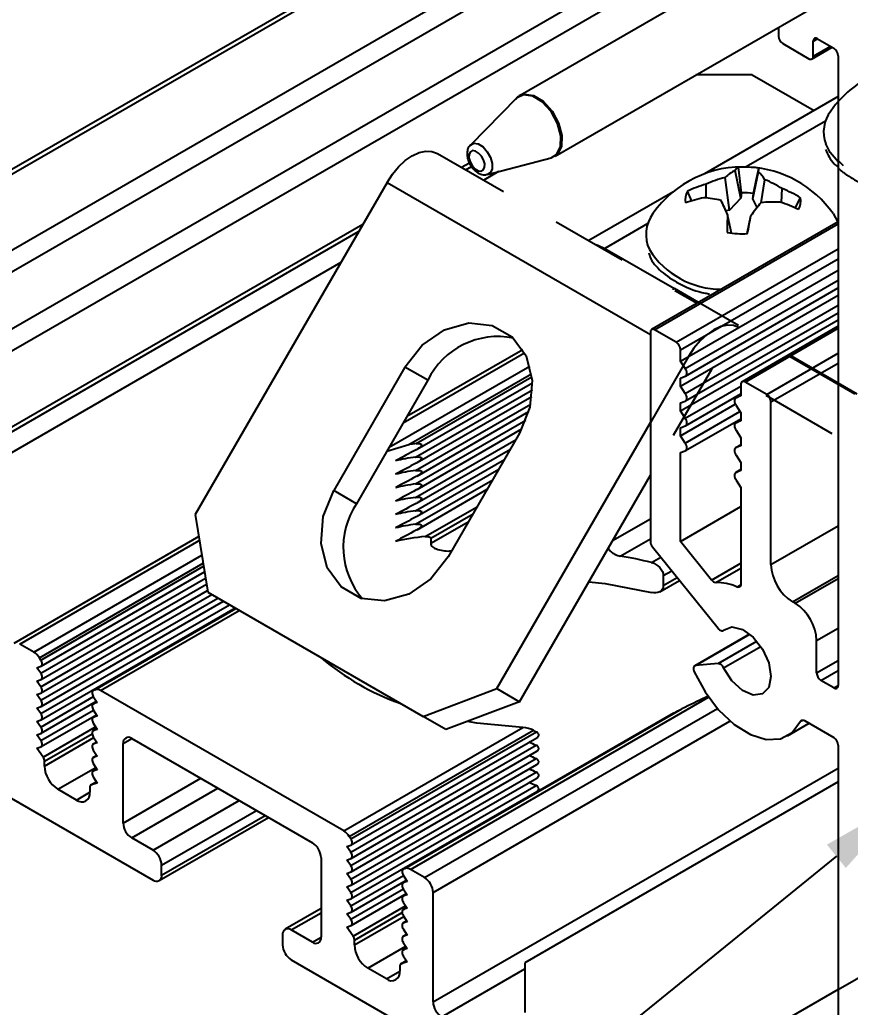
# Model space of a CAD drawing. Extents: x 0 to 10.6, y -9.5 to 0.1.
# Drawn here: x 6.888 to 8.251, y -8.485 to -6.864 of the extents above; entities that cross this region are included whole.
import ezdxf
from ezdxf import colors
from ezdxf.entities.mleader import LeaderData, LeaderLine
from ezdxf.math import Vec2, Vec3

# ---------------------------------------------------------------- set-up
doc = ezdxf.new("R2010")
doc.units = 0
doc.header["$LTSCALE"] = 0.5
doc.header["$MEASUREMENT"] = 0
doc.linetypes.add('HIDDEN', pattern=[0.375, 0.25, -0.125])
for name, color, linetype in [('Brackets', 181, 'CONTINUOUS'), ('Dimension', 10, 'CONTINUOUS'), ('FAB DWG', 221, 'CONTINUOUS'), ('Hardware', 242, 'CONTINUOUS'), ('Housing', 150, 'CONTINUOUS')]:
    doc.layers.add(name, color=color, linetype=linetype)
doc.styles.get("Standard").update_dxf_attribs({"font": 'arial.ttf'})

msp = doc.modelspace()

# ---------------------------------------------------------------- linework, layer by layer
at = {"layer": 'Brackets', "linetype": 'Continuous', "lineweight": 25, "transparency": 16777216}
for p, q in [((8.08986, -6.95434), (7.99763, -6.95434)), ((8.08986, -6.95434), (8.19148, -7.01301)), ((8.23113, -6.99012), (8.01185, -7.1167)), ((8.21019, -7.03017), (8.07981, -7.10543)), ((7.67353, -7.11305), (7.6492, -7.12709)), ((7.49054, -7.13098), (7.17564, -7.6764)), ((7.49054, -7.13098), (7.92276, -7.3805)), ((7.95975, -7.14678), (7.82153, -7.22657)), ((7.9185, -7.19855), (7.84803, -7.23924)), ((7.84803, -7.23924), (7.96236, -7.30524)), ((7.84803, -7.23924), (7.84803, -7.24187)), ((7.41459, -7.26253), (6.56958, -7.75034)), ((8.00184, -7.32804), (7.96236, -7.30524)), ((7.52003, -7.43425), (7.40303, -7.6369)), ((7.55738, -7.45582), (7.52003, -7.43425)), ((7.55738, -7.45582), (7.44038, -7.65847)), ((7.67061, -7.96215), (7.92276, -7.52541)), ((7.70812, -7.54283), (7.59112, -7.74548)), ((7.70796, -7.98371), (7.92276, -7.61167)), ((7.44038, -7.65847), (7.40303, -7.6369)), ((7.17564, -7.6764), (7.19635, -7.80383)), ((7.19635, -7.80383), (7.5499, -8.00793)), ((7.5499, -8.00793), (7.67061, -7.96215)), ((7.67061, -7.96215), (7.70796, -7.98371)), ((7.70796, -7.98371), (7.58725, -8.0295)), ((7.58725, -8.0295), (7.5499, -8.00793)), ((8.23112, -8.11543), (7.71656, -8.41248)), ((7.71656, -8.41248), (7.71656, -8.49412)), ((8.23112, -8.45611), (8.01163, -8.58282))]:
    msp.add_line(p, q, dxfattribs=at)
at = {"layer": 'Brackets', "linetype": 'HIDDEN', "lineweight": 25, "transparency": 16777216}
for p, q in [((7.57324, -7.08324), (7.99956, -7.32935)), ((8.45733, -7.59098), (8.00184, -7.32804)), ((8.45333, -7.59138), (8.06821, -7.36898)), ((8.41598, -7.65607), (8.03033, -7.43344)), ((8.41598, -7.65607), (8.03086, -7.43367)), ((9.16613, -7.57566), (8.23112, -8.11543))]:
    msp.add_line(p, q, dxfattribs=at)
at = {"layer": 'Brackets', "linetype": 'HIDDEN', "transparency": 16777216}
for p, q in [((7.98551, -7.41672), (7.92276, -7.52541)), ((8.02286, -7.43829), (7.92276, -7.61167)), ((8.23112, -8.45611), (9.39049, -7.78682))]:
    msp.add_line(p, q, dxfattribs=at)
at = {"layer": 'Brackets', "linetype": 'Continuous', "lineweight": 25, "transparency": 16777216, "flags": 128}
for points in [[(7.49054, -7.13098), (7.4994, -7.11747), (7.50951, -7.10539), (7.52048, -7.09521), (7.53189, -7.08733), (7.54329, -7.08204), (7.55426, -7.07955), (7.56437, -7.07996), (7.57324, -7.08324)], [(7.83186, -7.23254), (7.83662, -7.23395), (7.84803, -7.23924)], [(7.52003, -7.43425), (7.54844, -7.39813), (7.58478, -7.37291), (7.62464, -7.36164), (7.66323, -7.36568), (7.69589, -7.38454), (7.71869, -7.41593), (7.72886, -7.45609), (7.72519, -7.50016), (7.70812, -7.54283)], [(7.59112, -7.74548), (7.5627, -7.7816), (7.52637, -7.80682), (7.48651, -7.81808), (7.44791, -7.81405), (7.41525, -7.79519), (7.39246, -7.76379), (7.38229, -7.72364), (7.38596, -7.67957), (7.40303, -7.6369)]]:
    msp.add_lwpolyline(points, dxfattribs=at)
at = {"layer": 'Brackets', "linetype": 'HIDDEN', "lineweight": 25, "transparency": 16777216, "flags": 128}
for points in [[(8.06821, -7.36898), (8.05935, -7.3657), (8.04924, -7.36529), (8.03827, -7.36779), (8.02686, -7.37307), (8.01545, -7.38096), (8.00448, -7.39113), (7.99437, -7.40321), (7.98551, -7.41672)], [(8.03086, -7.43367), (8.03, -7.43336), (8.02903, -7.43332), (8.02796, -7.43356), (8.02686, -7.43407), (8.02576, -7.43483), (8.0247, -7.43582), (8.02372, -7.43698), (8.02286, -7.43829)]]:
    msp.add_lwpolyline(points, dxfattribs=at)
at = {"layer": 'Brackets', "linetype": 'Continuous', "lineweight": 25, "transparency": 16777216}
for centre, radius, start, end in [((7.95993, -7.30173), 0.00427, 255.92052, 304.67174), ((7.67295, -7.51289), 0.12889, 78.82188, 153.71724), ((7.54758, -7.73001), 0.12889, 146.28236, 221.16942)]:
    msp.add_arc(centre, radius, start, end, dxfattribs=at)
at = {"layer": 'Dimension', "transparency": 16777216}
msp.add_open_spline([(9.97055, -8.19457), (9.98131, -8.11391), (9.98985, -8.03538), (9.99614, -7.95903), (9.99624, -7.95784), (9.99633, -7.95666), (9.99643, -7.95547), (10.00294, -7.87564), (10.00698, -7.79818), (10.00852, -7.72313), (10.00863, -7.71762), (10.00873, -7.71212), (10.00882, -7.70663), (10.00884, -7.70525), (10.00886, -7.70388), (10.00888, -7.70251), (10.00997, -7.62717), (10.00849, -7.55429), (10.00442, -7.48392), (10.00435, -7.48283), (10.00429, -7.48174), (10.00422, -7.48065), (9.98702, -7.18985), (9.92527, -6.94196), (9.81603, -6.73982), (9.60548, -6.35021), (8.52724, -5.73811), (7.44899, -5.12602), (7.64172, -3.54795)], degree=3, knots=[-0.0648751, -0.0648751, -0.0648751, -0.0648751, 0.0015516, 0.0015516, 0.0015516, 0.0025817, 0.0025817, 0.0025817, 0.0720963, 0.0720963, 0.0720963, 0.0772034, 0.0772034, 0.0772034, 0.0784816, 0.0784816, 0.0784816, 0.1486867, 0.1486867, 0.1486867, 0.1497755, 0.1497755, 0.1497755, 0.4402149, 0.4402149, 0.4402149, 1, 2, 2, 2, 2], dxfattribs=at)
at = {"layer": 'Hardware', "linetype": 'Continuous', "lineweight": 25, "transparency": 16777216}
for p, q in [((8.1594, -6.72817), (7.70884, -6.98827)), ((7.76633, -7.08787), (8.21861, -6.82677)), ((7.70329, -6.99256), (7.62732, -7.06952)), ((7.65521, -7.11783), (7.75984, -7.09052)), ((8.07105, -7.15655), (8.06188, -7.1114)), ((8.07254, -7.14791), (8.06743, -7.10589)), ((8.09071, -7.15768), (8.10025, -7.11361)), ((8.0146, -7.15647), (8.01417, -7.13395)), ((8.05256, -7.17646), (8.04535, -7.1227)), ((8.10454, -7.16424), (8.11083, -7.12646)), ((7.9909, -7.16169), (7.98364, -7.1455)), ((8.07254, -7.14791), (8.07105, -7.15655)), ((8.09071, -7.15768), (8.0922, -7.14904)), ((8.138, -7.16411), (8.13931, -7.14115)), ((8.07105, -7.15655), (8.05256, -7.17646)), ((8.09815, -7.17189), (8.09071, -7.15768)), ((8.16056, -7.17323), (8.16934, -7.15618)), ((8.05256, -7.17646), (8.04671, -7.17748)), ((8.22262, -7.18215), (8.23027, -7.19617)), ((8.05618, -7.2141), (8.04942, -7.18365)), ((8.0814, -7.21504), (8.08779, -7.18585))]:
    msp.add_line(p, q, dxfattribs=at)
at = {"layer": 'Hardware', "linetype": 'Continuous', "lineweight": 25, "transparency": 16777216, "flags": 128}
for points in [[(7.77053, -7.03432), (7.75977, -7.01475), (7.74541, -6.99886), (7.72962, -6.98907), (7.71481, -6.98688), (7.70329, -6.99256)], [(7.70884, -6.98827), (7.71625, -6.98578), (7.73112, -6.98798), (7.74698, -6.99781), (7.7614, -7.01376), (7.7722, -7.03342), (7.77773, -7.05378), (7.77715, -7.07175), (7.77054, -7.08459), (7.76633, -7.08787)], [(8.23113, -6.99805), (8.22671, -7.00324), (8.21873, -7.01377)], [(7.75984, -7.09052), (7.76887, -7.08528), (7.77545, -7.07249), (7.77603, -7.0546), (7.77053, -7.03432)], [(7.62732, -7.06952), (7.633, -7.06672), (7.6403, -7.0678), (7.64809, -7.07263), (7.65517, -7.08046), (7.66047, -7.09011)], [(8.23113, -7.09702), (8.21791, -7.08178), (8.21059, -7.06767)], [(7.64906, -7.0941), (7.64559, -7.08779), (7.64095, -7.08266), (7.63586, -7.0795), (7.63108, -7.0788), (7.62735, -7.08065), (7.62523, -7.08477), (7.62504, -7.09055), (7.62682, -7.09709), (7.63028, -7.1034), (7.63492, -7.10853), (7.64001, -7.11169), (7.64479, -7.11239), (7.64852, -7.11054), (7.65065, -7.10642), (7.65083, -7.10064), (7.64906, -7.0941)], [(7.66047, -7.09011), (7.66319, -7.10011), (7.6629, -7.10894), (7.65966, -7.11524), (7.65521, -7.11783)]]:
    msp.add_lwpolyline(points, dxfattribs=at)
at = {"layer": 'Hardware', "linetype": 'HIDDEN', "lineweight": 25, "transparency": 16777216, "flags": 128}
msp.add_lwpolyline([(8.45601, -7.12457), (8.41312, -7.13641), (8.3661, -7.14043), (8.31911, -7.13627), (8.27634, -7.1243), (8.24158, -7.10558), (8.23113, -7.09507)], dxfattribs=at)
at = {"layer": 'Hardware', "linetype": 'HIDDEN', "lineweight": 25, "transparency": 16777216}
msp.add_arc((8.36651, -7.11759), 0.1806, 111.3755, 138.55772, dxfattribs=at)
at = {"layer": 'Hardware', "linetype": 'Continuous', "lineweight": 25, "transparency": 16777216}
for centre, radius, start, end in [((8.26422, -7.04821), 0.05706, 142.87277, 199.94344), ((8.07483, -7.28597), 0.1806, 86.71076, 144.91198), ((8.09837, -7.18253), 0.07994, 117.16183, 131.54502), ((8.0731, -7.11716), 0.01262, 116.71391, 152.84441), ((8.07485, -7.26733), 0.16162, 80.78962, 92.63189), ((8.07483, -7.28597), 0.1806, 35.08802, 86.71076), ((8.0586, -7.10728), 0.04212, 351.36593, 359.29385), ((8.05481, -7.16181), 0.06624, 32.25244, 46.69186), ((8.06248, -7.30781), 0.18045, 105.52812, 115.90784), ((8.0975, -7.31593), 0.20014, 105.1019, 114.6032), ((8.03628, -7.306), 0.1944, 57.9939, 67.44968), ((8.01313, -7.16048), 0.03308, 153.07155, 187.35948), ((8.07486, -7.279), 0.13112, 82.40376, 91.01776), ((8.06677, -7.32359), 0.19634, 58.50608, 68.31717), ((8.05123, -7.35522), 0.20327, 101.60202, 110.41637), ((7.99605, -7.34342), 0.18786, 76.83691, 85.635), ((7.50448, -7.41881), 0.59351, 23.34262, 25.80003), ((8.36802, -7.3832), 0.34275, 140.29901, 144.8451), ((8.12657, -7.3797), 0.21659, 87.63734, 95.89718), ((8.064, -7.38835), 0.23614, 64.40101, 72.37636), ((8.13654, -7.16041), 0.03308, 333.07155, 7.35948), ((7.9735, -7.21667), 0.05787, 143.38541, 205.15525), ((8.71036, -7.20902), 0.66143, 177.80179, 180.35335), ((2.27364, -6.09325), 5.91591, 349.069599, 349.357069), ((8.07481, -7.05356), 0.16162, 260.78962, 272.63189), ((8.04008, -7.16537), 0.14111, 212.53607, 269.63234)]:
    msp.add_arc(centre, radius, start, end, dxfattribs=at)
for points, knots in [([(7.71078, -6.98749), (7.71047, -6.98756), (7.70669, -6.98839), (7.70426, -6.99175), (7.70204, -6.99482)], [0, 0, 0, 0, 0.0839914, 1, 1, 1, 1]), ([(7.62747, -7.06984), (7.6269, -7.07029), (7.62459, -7.0721), (7.62255, -7.07736), (7.62151, -7.08497), (7.62322, -7.09426), (7.62787, -7.10401), (7.63517, -7.11256), (7.64341, -7.11742), (7.65053, -7.11897), (7.65393, -7.11786), (7.65491, -7.11755)], [0, 0, 0, 0, 0.0330949, 0.134925, 0.2478782, 0.3836314, 0.5306332, 0.6784842, 0.8359746, 0.9529882, 1, 1, 1, 1]), ([(8.21036, -7.07685), (8.21392, -7.08517), (8.21858, -7.09605), (8.22914, -7.10437), (8.23162, -7.10632)], [0, 0, 0, 0, 0.7650977, 1, 1, 1, 1]), ([(8.0922, -7.14904), (8.09366, -7.14196), (8.0965, -7.12822), (8.09934, -7.11448), (8.10072, -7.1078)], [0, 0, 0, 0, 0.5143015, 1, 1, 1, 1]), ([(7.9203, -7.24649), (7.92129, -7.24979), (7.92501, -7.26216), (7.94317, -7.28068), (7.97322, -7.29977), (8.00059, -7.31099), (8.01751, -7.31354), (8.01994, -7.31391)], [0, 0, 0, 0, 0.0997032, 0.3732413, 0.658644, 0.9508146, 1, 1, 1, 1])]:
    msp.add_open_spline(points, degree=3, knots=knots, dxfattribs=at)
at = {"layer": 'Hardware', "linetype": 'HIDDEN', "lineweight": 25, "transparency": 16777216}
msp.add_open_spline([(8.23113, -7.10743), (8.23658, -7.11263), (8.25254, -7.12454), (8.28386, -7.13963), (8.32572, -7.14999), (8.37064, -7.15297), (8.41536, -7.14891), (8.44142, -7.14041), (8.4543, -7.13621)], degree=3, knots=[0.17116746, 0.17116746, 0.17116746, 0.17116746, 0.26890817, 0.41496331, 0.5622711, 0.70929758, 0.85634211, 1, 1, 1, 1], dxfattribs=at)
at = {"layer": 'Housing', "linetype": 'Continuous', "lineweight": 25, "transparency": 16777216}
for p, q in [((6.20872, -7.49354), (8.23113, -6.32603)), ((6.21079, -7.50051), (8.23113, -6.3342)), ((6.26475, -7.59396), (8.23113, -6.45879)), ((6.26474, -7.62976), (8.23113, -6.49459)), ((8.13314, -6.64526), (6.30549, -7.70034)), ((6.33649, -7.71823), (8.13314, -6.68105)), ((8.13314, -6.87611), (8.13314, -6.89076)), ((8.14021, -6.90301), (8.18309, -6.92776)), ((8.19016, -6.89925), (8.19724, -6.89517)), ((8.19016, -6.92368), (8.19016, -6.89925)), ((8.19723, -6.89517), (8.22406, -6.91066)), ((8.18809, -6.92826), (8.22132, -6.90907)), ((8.19016, -6.92368), (8.21839, -6.90738)), ((8.23113, -6.9229), (8.23113, -7.95683)), ((7.61274, -7.10604), (7.62578, -7.09852)), ((7.61981, -7.11013), (7.62914, -7.10474)), ((8.23113, -7.19567), (7.92483, -7.37249)), ((7.92983, -7.37299), (8.23113, -7.19905)), ((6.39044, -7.81167), (7.45104, -7.19939)), ((6.39544, -7.81694), (7.44397, -7.21164)), ((7.96519, -7.3934), (8.23113, -7.23987)), ((7.97226, -7.40565), (8.23113, -7.2562)), ((7.97226, -7.42443), (8.23113, -7.27498)), ((7.98013, -7.4366), (8.23113, -7.2917)), ((7.98058, -7.44889), (8.23113, -7.30425)), ((7.97226, -7.46525), (8.23113, -7.31581)), ((7.98013, -7.47742), (8.23113, -7.33252)), ((7.98058, -7.48971), (8.23113, -7.34508)), ((7.97226, -7.50608), (8.23113, -7.35664)), ((7.92276, -7.37707), (7.92276, -7.72008)), ((7.96519, -7.3934), (7.92983, -7.37299)), ((8.23113, -7.36712), (8.07332, -7.45822)), ((8.07832, -7.45871), (8.23113, -7.3705)), ((7.7132, -7.4056), (7.52297, -7.51541)), ((7.97226, -7.42443), (7.97226, -7.40565)), ((7.51711, -7.52556), (7.71609, -7.41069)), ((7.98013, -7.4366), (7.97226, -7.42443)), ((8.11368, -7.47912), (8.23113, -7.41132)), ((7.49398, -7.56562), (7.72472, -7.43242)), ((8.12075, -7.49137), (8.23113, -7.42765)), ((7.52628, -7.56129), (7.72754, -7.44511)), ((7.53848, -7.55977), (7.72827, -7.4502)), ((7.97226, -7.45219), (7.98013, -7.44911)), ((7.97226, -7.46525), (7.97226, -7.45219)), ((7.53744, -7.58193), (7.72917, -7.47125)), ((7.53989, -7.569), (7.72909, -7.45977)), ((7.98013, -7.47742), (7.97226, -7.46525)), ((7.98013, -7.51825), (8.07125, -7.46565)), ((8.07125, -7.46279), (8.07125, -7.48157)), ((8.11368, -7.47912), (8.07832, -7.45871)), ((7.54003, -7.59096), (7.72835, -7.48225)), ((7.97226, -7.49302), (7.98013, -7.48993)), ((7.98058, -7.53054), (8.07125, -7.4782)), ((8.07125, -7.48007), (8.06293, -7.48488)), ((8.06338, -7.48466), (8.07125, -7.48011)), ((8.07125, -7.48157), (8.06338, -7.48466)), ((7.53744, -7.60398), (7.72635, -7.49493)), ((7.54003, -7.61301), (7.72334, -7.50719)), ((7.97226, -7.50608), (7.97226, -7.49302)), ((7.97226, -7.54691), (8.06219, -7.49499)), ((7.98013, -7.51825), (7.97226, -7.50608)), ((8.06338, -7.49717), (8.07125, -7.50934)), ((8.12075, -7.75838), (8.12075, -7.49137)), ((7.53744, -7.62603), (7.71842, -7.52155)), ((7.98013, -7.55908), (8.0699, -7.50725)), ((7.98058, -7.57137), (8.07125, -7.51903)), ((8.07125, -7.5209), (8.06293, -7.5257)), ((8.06338, -7.52548), (8.07125, -7.52094)), ((8.07125, -7.5224), (8.06338, -7.52548)), ((8.07125, -7.50934), (8.07125, -7.5224)), ((7.54003, -7.63505), (7.71195, -7.53581)), ((7.97226, -7.53384), (7.98013, -7.53076)), ((7.97226, -7.54691), (7.97226, -7.53384)), ((8.06338, -7.53799), (8.07125, -7.55016)), ((7.53744, -7.64807), (7.70231, -7.5529)), ((7.98013, -7.55908), (7.97226, -7.54691)), ((8.07125, -7.55016), (8.07125, -7.56323)), ((7.49032, -7.57197), (7.52628, -7.56129)), ((7.54003, -7.6571), (7.69319, -7.56868)), ((7.97226, -7.57467), (7.98013, -7.57159)), ((8.07125, -7.56172), (8.06293, -7.56653)), ((8.06338, -7.56631), (8.07125, -7.56177)), ((8.07125, -7.56323), (8.06338, -7.56631)), ((7.53744, -7.67012), (7.68322, -7.58596)), ((7.97226, -7.72037), (7.97226, -7.57467)), ((8.06338, -7.57882), (8.07125, -7.59099)), ((7.54003, -7.67915), (7.6741, -7.60175)), ((8.07125, -7.60255), (8.06293, -7.60736)), ((8.06338, -7.60714), (8.07125, -7.6026)), ((8.07125, -7.60406), (8.06338, -7.60714)), ((8.07125, -7.59099), (8.07125, -7.60406)), ((7.53744, -7.69217), (7.66412, -7.61903)), ((8.06338, -7.61965), (8.07125, -7.63182)), ((7.54003, -7.70119), (7.65501, -7.63482)), ((8.07125, -7.63182), (8.07125, -7.79074)), ((7.55342, -7.71259), (7.63845, -7.66351)), ((7.97226, -7.72037), (8.07125, -7.66322)), ((7.56224, -7.71532), (7.63168, -7.67523)), ((7.86074, -7.71909), (7.92276, -7.68329)), ((7.56224, -7.72349), (7.6246, -7.68749)), ((8.12075, -7.75838), (8.23113, -7.69466)), ((7.18151, -7.71253), (6.87778, -7.88787)), ((7.56224, -7.71532), (7.56224, -7.72349)), ((7.87347, -7.74441), (7.92276, -7.71595)), ((6.88778, -7.88887), (7.18251, -7.71872)), ((7.9263, -7.72919), (8.03391, -7.86306)), ((8.02323, -7.78377), (7.97226, -7.72037)), ((6.91091, -7.90222), (7.18648, -7.74314)), ((7.92471, -7.75513), (7.94004, -7.74629)), ((6.92, -7.91129), (7.18861, -7.75623)), ((6.9226, -7.91531), (7.18943, -7.76127)), ((8.02323, -7.78377), (8.07125, -7.75605)), ((8.0301, -7.78787), (8.07125, -7.76411)), ((6.22379, -7.76685), (7.10654, -8.27645)), ((6.92237, -7.93701), (7.19263, -7.78098)), ((6.92296, -7.92514), (7.19092, -7.77045)), ((7.94403, -7.77664), (7.95797, -7.76859)), ((7.94403, -7.77664), (7.94403, -7.79297)), ((7.94403, -7.79297), (7.96693, -7.77975)), ((8.15611, -7.81961), (8.23113, -7.77631)), ((8.16035, -7.82206), (8.23113, -7.7812)), ((6.92296, -7.94719), (7.1942, -7.79061)), ((7.9384, -7.80299), (7.97065, -7.78437)), ((8.06505, -7.79527), (8.0712, -7.79171)), ((6.92237, -7.95905), (7.19591, -7.80114)), ((6.92237, -7.9811), (7.21289, -7.81338)), ((6.92296, -7.96923), (7.20292, -7.80762)), ((6.92237, -8.00314), (7.23199, -7.82441)), ((6.92296, -7.99128), (7.22201, -7.81864)), ((6.92296, -8.01332), (7.2411, -7.82967)), ((7.24191, -7.83013), (7.00815, -7.96508)), ((7.00852, -7.9649), (7.24194, -7.83015)), ((7.01111, -7.96389), (7.24235, -7.83039)), ((8.16035, -7.82206), (8.15611, -7.81961)), ((7.0202, -7.96531), (7.24814, -7.83373)), ((8.1957, -7.8833), (8.23113, -7.86285)), ((8.08567, -7.87258), (7.99551, -7.92463)), ((7.99697, -7.92417), (8.08595, -7.87281)), ((6.91091, -7.90222), (6.88778, -7.88887)), ((8.03391, -7.92087), (8.09746, -7.88418)), ((8.04301, -7.92817), (8.10407, -7.89292)), ((8.1957, -7.93638), (8.1957, -7.8833)), ((6.9226, -7.91531), (6.92, -7.91129)), ((6.91606, -7.92787), (6.9226, -7.92531)), ((6.92237, -7.93701), (6.91606, -7.92787)), ((8.03391, -7.92087), (7.99697, -7.92417)), ((8.1957, -7.93638), (8.23113, -7.91593)), ((8.20277, -7.94862), (8.23113, -7.93226)), ((6.91606, -7.94992), (6.9226, -7.94736)), ((6.92237, -7.95905), (6.91606, -7.94992)), ((8.22406, -7.96091), (8.20277, -7.94862)), ((8.22406, -7.96091), (8.23113, -7.95683)), ((6.91606, -7.97197), (6.9226, -7.96941)), ((6.92237, -7.9811), (6.91606, -7.97197)), ((6.92237, -8.02519), (7.00877, -7.97531)), ((7.01111, -7.96389), (7.00852, -7.9649)), ((7.00852, -7.97491), (7.01506, -7.98502)), ((7.41959, -8.19587), (7.0202, -7.96531)), ((7.52888, -8.25897), (8.01836, -7.97639)), ((6.91606, -7.99401), (6.9226, -7.99145)), ((6.92296, -8.03537), (7.01373, -7.98297)), ((7.01417, -7.98365), (7.00815, -7.98712)), ((7.00875, -7.98687), (7.01421, -7.98372)), ((7.01506, -7.98502), (7.00875, -7.98687)), ((6.92237, -8.00314), (6.91606, -7.99401)), ((6.92237, -8.04724), (7.00877, -7.99736)), ((6.92296, -8.05742), (7.01373, -8.00502)), ((7.01417, -8.0057), (7.00815, -8.00917)), ((7.00852, -7.99696), (7.01506, -8.00707)), ((7.00875, -8.00892), (7.01421, -8.00576)), ((7.01506, -8.00707), (7.00875, -8.00892)), ((7.96062, -8.00253), (7.51683, -8.25873)), ((7.51719, -8.25856), (7.96197, -8.00179)), ((7.51979, -8.25754), (7.97417, -7.99523)), ((7.55202, -8.27232), (8.03276, -7.99479)), ((6.91606, -8.01606), (6.9226, -8.0135)), ((6.92237, -8.02519), (6.91606, -8.01606)), ((6.92612, -8.07472), (7.01236, -8.02494)), ((7.00852, -8.019), (7.01506, -8.02912)), ((7.56616, -8.29682), (8.05348, -8.01549)), ((8.14801, -8.03954), (8.18341, -8.0191)), ((8.16914, -8.01579), (8.17283, -8.01366)), ((8.17563, -8.01461), (8.22405, -8.04256)), ((6.91606, -8.03811), (6.9226, -8.03555)), ((6.92237, -8.04724), (6.91606, -8.03811)), ((6.92838, -8.08124), (7.00659, -8.03609)), ((7.01417, -8.02774), (7.00815, -8.03122)), ((7.00852, -8.04105), (7.01506, -8.05116)), ((7.00875, -8.03096), (7.01421, -8.02781)), ((7.01506, -8.02912), (7.00875, -8.03096)), ((7.41959, -8.19587), (7.71364, -8.02612)), ((7.42868, -8.20494), (7.73073, -8.03057)), ((7.43128, -8.20896), (7.73573, -8.0332)), ((6.91606, -8.06015), (6.9226, -8.05759)), ((6.92838, -8.08941), (7.0095, -8.04258)), ((7.01417, -8.04979), (7.00815, -8.05326)), ((7.00875, -8.05301), (7.01421, -8.04986)), ((7.01506, -8.05116), (7.00875, -8.05301)), ((7.05748, -8.05216), (7.07163, -8.04399)), ((7.05748, -8.1828), (7.05748, -8.05216)), ((7.07162, -8.04399), (7.36817, -8.21518)), ((7.43104, -8.23066), (7.73528, -8.05503)), ((7.43164, -8.21879), (7.73639, -8.04286)), ((8.23112, -8.05481), (8.23112, -8.66099)), ((6.92612, -8.07472), (6.91606, -8.06015)), ((7.01417, -8.07184), (7.00815, -8.07531)), ((7.00852, -8.0631), (7.01506, -8.07321)), ((7.00875, -8.07506), (7.01421, -8.0719)), ((7.01506, -8.07321), (7.00875, -8.07506)), ((7.43164, -8.24084), (7.73639, -8.06491)), ((6.92838, -8.08941), (6.92838, -8.08124)), ((7.00852, -8.08514), (7.01506, -8.09526)), ((7.43104, -8.2527), (7.73528, -8.07707)), ((7.43164, -8.26288), (7.73639, -8.08695)), ((6.9503, -8.12738), (7.01258, -8.09143)), ((7.01417, -8.09388), (7.00815, -8.09736)), ((7.00875, -8.0971), (7.01421, -8.09395)), ((7.01506, -8.09526), (7.00875, -8.0971)), ((7.43104, -8.27475), (7.73528, -8.09912)), ((7.56616, -8.47646), (8.23112, -8.09258)), ((7.01367, -8.11515), (7.0044, -8.1205)), ((7.00499, -8.12025), (7.01371, -8.11522)), ((7.01506, -8.1173), (7.00499, -8.12025)), ((7.00852, -8.10719), (7.01506, -8.1173)), ((7.05748, -8.1828), (7.18478, -8.10932)), ((7.43104, -8.2968), (7.73528, -8.12117)), ((7.43164, -8.28493), (7.73639, -8.109)), ((6.98082, -8.145), (6.9503, -8.12738)), ((6.98082, -8.145), (7.00274, -8.13235)), ((7.00274, -8.12417), (7.00274, -8.13234)), ((7.07162, -8.2073), (7.21307, -8.12564)), ((7.43164, -8.30698), (7.73639, -8.13105)), ((7.10654, -8.22745), (7.24798, -8.1458)), ((7.12068, -8.25195), (7.27627, -8.16213)), ((7.12068, -8.26828), (7.29041, -8.17029)), ((7.11654, -8.27744), (7.29627, -8.17368)), ((7.10654, -8.22745), (7.07162, -8.2073)), ((7.42474, -8.22153), (7.43128, -8.21897)), ((7.43128, -8.20896), (7.42868, -8.20494)), ((7.43104, -8.23066), (7.42474, -8.22153)), ((7.12068, -8.26828), (7.12068, -8.25195)), ((7.38231, -8.23968), (7.38231, -8.37032)), ((7.42474, -8.24357), (7.43128, -8.24101)), ((7.43104, -8.2527), (7.42474, -8.24357)), ((7.42474, -8.26562), (7.43128, -8.26306)), ((7.43104, -8.27475), (7.42474, -8.26562)), ((7.43104, -8.31884), (7.51745, -8.26896)), ((7.51979, -8.25754), (7.51719, -8.25856)), ((7.51719, -8.26856), (7.52373, -8.27868)), ((7.55202, -8.27232), (7.52888, -8.25897)), ((7.42474, -8.28767), (7.43128, -8.2851)), ((7.43164, -8.32902), (7.52241, -8.27663)), ((7.52284, -8.2773), (7.51683, -8.28078)), ((7.51742, -8.28052), (7.52289, -8.27737)), ((7.52373, -8.27868), (7.51742, -8.28052)), ((7.43104, -8.2968), (7.42474, -8.28767)), ((7.43104, -8.34089), (7.51745, -8.29101)), ((7.43164, -8.35107), (7.52241, -8.29867)), ((7.52284, -8.29935), (7.51683, -8.30282)), ((7.51719, -8.29061), (7.52373, -8.30072)), ((7.51742, -8.30257), (7.52289, -8.29942)), ((7.52373, -8.30072), (7.51742, -8.30257)), ((7.56616, -8.47646), (7.56616, -8.29682)), ((7.42474, -8.30971), (7.43128, -8.30715)), ((7.43104, -8.31884), (7.42474, -8.30971)), ((7.51719, -8.31266), (7.52373, -8.32277)), ((7.38231, -8.32325), (7.32326, -8.35734)), ((7.33325, -8.35833), (7.38231, -8.33002)), ((7.42474, -8.33176), (7.43128, -8.3292)), ((7.43104, -8.34089), (7.42474, -8.33176)), ((7.4348, -8.36837), (7.52103, -8.31859)), ((7.43705, -8.37489), (7.51526, -8.32974)), ((7.52284, -8.3214), (7.51683, -8.32487)), ((7.51742, -8.32462), (7.52289, -8.32146)), ((7.52373, -8.32277), (7.51742, -8.32462)), ((7.43705, -8.38306), (7.51818, -8.33623)), ((7.52284, -8.34344), (7.51683, -8.34692)), ((7.51719, -8.3347), (7.52373, -8.34481)), ((7.51742, -8.34666), (7.52289, -8.34351)), ((7.52373, -8.34481), (7.51742, -8.34666)), ((7.31911, -8.3665), (7.31911, -8.38283)), ((7.36817, -8.37849), (7.33325, -8.35833)), ((7.42474, -8.35381), (7.43128, -8.35124)), ((7.4348, -8.36837), (7.42474, -8.35381)), ((7.52284, -8.36549), (7.51683, -8.36896)), ((7.51719, -8.35675), (7.52373, -8.36686)), ((7.51742, -8.36871), (7.52289, -8.36556)), ((7.36817, -8.37849), (7.38231, -8.37033)), ((7.43705, -8.38306), (7.43705, -8.37489)), ((7.51719, -8.3788), (7.52373, -8.38891)), ((7.52373, -8.36686), (7.51742, -8.36871)), ((7.45897, -8.42103), (7.52125, -8.38508)), ((7.52284, -8.38754), (7.51683, -8.39101)), ((7.51742, -8.39076), (7.52289, -8.3876)), ((7.52373, -8.38891), (7.51742, -8.39076)), ((7.33325, -8.40733), (8.04061, -8.81567)), ((7.52234, -8.40881), (7.51307, -8.41416)), ((7.51367, -8.4139), (7.52238, -8.40887)), ((7.52373, -8.41095), (7.51367, -8.4139)), ((7.51719, -8.40084), (7.52373, -8.41095)), ((7.48949, -8.43865), (7.45897, -8.42103)), ((7.48949, -8.43865), (7.51141, -8.426)), ((7.51141, -8.41782), (7.51141, -8.42599)), ((7.5803, -8.50095), (7.71656, -8.42229))]:
    msp.add_line(p, q, dxfattribs=at)
at = {"layer": 'Housing', "linetype": 'Continuous', "lineweight": 25, "transparency": 16777216, "flags": 128}
for points in [[(7.98013, -7.44911), (7.98119, -7.44844), (7.98199, -7.44738), (7.98249, -7.44598), (7.98265, -7.44431), (7.98249, -7.44245), (7.98199, -7.44048), (7.98119, -7.43849), (7.98013, -7.4366)], [(7.98013, -7.48993), (7.98119, -7.48926), (7.98199, -7.4882), (7.98249, -7.48681), (7.98265, -7.48514), (7.98249, -7.48327), (7.98199, -7.4813), (7.98119, -7.47932), (7.98013, -7.47742)], [(8.06338, -7.48466), (8.06232, -7.48533), (8.06152, -7.48639), (8.06102, -7.48778), (8.06086, -7.48945), (8.06102, -7.49132), (8.06152, -7.49329), (8.06232, -7.49527), (8.06338, -7.49717)], [(7.98013, -7.53076), (7.98119, -7.53009), (7.98199, -7.52903), (7.98249, -7.52763), (7.98265, -7.52596), (7.98249, -7.5241), (7.98199, -7.52213), (7.98119, -7.52015), (7.98013, -7.51825)], [(8.06338, -7.52548), (8.06232, -7.52615), (8.06152, -7.52721), (8.06102, -7.52861), (8.06086, -7.53028), (8.06102, -7.53215), (8.06152, -7.53411), (8.06232, -7.5361), (8.06338, -7.53799)], [(7.98013, -7.57159), (7.98119, -7.57092), (7.98199, -7.56986), (7.98249, -7.56846), (7.98265, -7.56679), (7.98249, -7.56493), (7.98199, -7.56296), (7.98119, -7.56098), (7.98013, -7.55908)], [(8.06338, -7.56631), (8.06232, -7.56698), (8.06152, -7.56804), (8.06102, -7.56944), (8.06086, -7.57111), (8.06102, -7.57297), (8.06152, -7.57494), (8.06232, -7.57692), (8.06338, -7.57882)], [(8.06338, -7.60714), (8.06232, -7.60781), (8.06152, -7.60887), (8.06102, -7.61027), (8.06086, -7.61194), (8.06102, -7.6138), (8.06152, -7.61577), (8.06232, -7.61775), (8.06338, -7.61965)], [(7.82178, -7.78657), (7.84838, -7.78961), (7.92471, -7.80413)], [(8.07125, -7.79074), (8.07114, -7.79215), (8.07079, -7.79337), (8.07024, -7.79438), (8.06948, -7.79513), (8.06855, -7.79561), (8.06748, -7.79579), (8.06629, -7.79567), (8.06505, -7.79527)], [(8.03391, -7.86306), (8.03505, -7.86434), (8.03628, -7.86541), (8.03754, -7.86625), (8.03879, -7.86683), (8.04, -7.86712), (8.04114, -7.86713), (8.04215, -7.86684), (8.04301, -7.86628)], [(8.04301, -7.86628), (8.05665, -7.86088), (8.07375, -7.86491), (8.09144, -7.8777), (8.10674, -7.8971), (8.11709, -7.91984), (8.12075, -7.9421), (8.11709, -7.96014), (8.10674, -7.97093), (8.09144, -7.97265), (8.07375, -7.96502), (8.05665, -7.94931), (8.04301, -7.92817)], [(6.9226, -7.92531), (6.92345, -7.92478), (6.92409, -7.92393), (6.92449, -7.92281), (6.92462, -7.92148), (6.92449, -7.91998), (6.92409, -7.91841), (6.92345, -7.91682), (6.9226, -7.91531)], [(7.99697, -7.92417), (7.99579, -7.92448), (7.99481, -7.92515), (7.99408, -7.92617), (7.99361, -7.92749), (7.99344, -7.92906), (7.99356, -7.9308), (7.99398, -7.93265), (7.99467, -7.93453)], [(6.9226, -7.94736), (6.92347, -7.9468), (6.92412, -7.94592), (6.92451, -7.94475), (6.92462, -7.94335), (6.92444, -7.9418), (6.92399, -7.94017), (6.92329, -7.93854), (6.92237, -7.93701)], [(7.99467, -7.93453), (8.01248, -7.96765), (8.03488, -7.99719), (8.06028, -8.02105), (8.08688, -8.03755), (8.1128, -8.04552), (8.1362, -8.04439), (8.15544, -8.03424), (8.16914, -8.01579)], [(6.9226, -7.96941), (6.92347, -7.96885), (6.92412, -7.96796), (6.92451, -7.96679), (6.92462, -7.9654), (6.92444, -7.96384), (6.92399, -7.96222), (6.92329, -7.96059), (6.92237, -7.95905)], [(7.00852, -7.9649), (7.00766, -7.96544), (7.00703, -7.96629), (7.00663, -7.9674), (7.0065, -7.96874), (7.00663, -7.97023), (7.00703, -7.97181), (7.00766, -7.97339), (7.00852, -7.97491)], [(6.9226, -7.99145), (6.92347, -7.9909), (6.92412, -7.99001), (6.92451, -7.98884), (6.92462, -7.98744), (6.92444, -7.98589), (6.92399, -7.98426), (6.92329, -7.98264), (6.92237, -7.9811)], [(7.00875, -7.98687), (7.00783, -7.98735), (7.00712, -7.98816), (7.00667, -7.98927), (7.0065, -7.99062), (7.00661, -7.99214), (7.00699, -7.99376), (7.00764, -7.99539), (7.00852, -7.99696)], [(6.9226, -8.0135), (6.92347, -8.01294), (6.92412, -8.01206), (6.92451, -8.01089), (6.92462, -8.00949), (6.92444, -8.00794), (6.92399, -8.00631), (6.92329, -8.00468), (6.92237, -8.00314)], [(7.00875, -8.00892), (7.00783, -8.00939), (7.00712, -8.01021), (7.00667, -8.01131), (7.0065, -8.01266), (7.00661, -8.01419), (7.00699, -8.01581), (7.00764, -8.01744), (7.00852, -8.019)], [(6.9226, -8.03555), (6.92347, -8.03499), (6.92412, -8.0341), (6.92451, -8.03293), (6.92462, -8.03154), (6.92444, -8.02998), (6.92399, -8.02836), (6.92329, -8.02673), (6.92237, -8.02519)], [(7.71364, -8.02612), (7.63812, -8.01857), (7.62273, -8.01604)], [(8.16914, -8.01579), (8.16961, -8.01501), (8.17021, -8.0144), (8.17093, -8.01396), (8.17174, -8.01371), (8.17264, -8.01365), (8.1736, -8.01378), (8.17461, -8.0141), (8.17563, -8.01461)], [(7.00875, -8.03096), (7.00783, -8.03144), (7.00712, -8.03225), (7.00667, -8.03336), (7.0065, -8.03471), (7.00661, -8.03623), (7.00699, -8.03785), (7.00764, -8.03948), (7.00852, -8.04105)], [(6.9226, -8.05759), (6.92347, -8.05704), (6.92412, -8.05615), (6.92451, -8.05498), (6.92462, -8.05358), (6.92444, -8.05203), (6.92399, -8.0504), (6.92329, -8.04878), (6.92237, -8.04724)], [(7.00875, -8.05301), (7.00783, -8.05349), (7.00712, -8.0543), (7.00667, -8.05541), (7.0065, -8.05676), (7.00661, -8.05828), (7.00699, -8.0599), (7.00764, -8.06153), (7.00852, -8.0631)], [(7.00875, -8.07506), (7.00783, -8.07553), (7.00712, -8.07635), (7.00667, -8.07745), (7.0065, -8.0788), (7.00661, -8.08033), (7.00699, -8.08194), (7.00764, -8.08358), (7.00852, -8.08514)], [(7.00875, -8.0971), (7.00783, -8.09758), (7.00712, -8.09839), (7.00667, -8.0995), (7.0065, -8.10085), (7.00661, -8.10237), (7.00699, -8.10399), (7.00764, -8.10562), (7.00852, -8.10719)], [(7.43128, -8.21897), (7.43213, -8.21843), (7.43277, -8.21758), (7.43316, -8.21646), (7.4333, -8.21513), (7.43316, -8.21364), (7.43277, -8.21206), (7.43213, -8.21048), (7.43128, -8.20896)], [(7.43128, -8.24101), (7.43215, -8.24046), (7.4328, -8.23957), (7.43319, -8.2384), (7.43329, -8.237), (7.43312, -8.23545), (7.43267, -8.23382), (7.43197, -8.2322), (7.43104, -8.23066)], [(7.43128, -8.26306), (7.43215, -8.2625), (7.4328, -8.26162), (7.43319, -8.26045), (7.43329, -8.25905), (7.43312, -8.2575), (7.43267, -8.25587), (7.43197, -8.25424), (7.43104, -8.2527)], [(7.51719, -8.25856), (7.51634, -8.25909), (7.5157, -8.25994), (7.5153, -8.26106), (7.51517, -8.26239), (7.5153, -8.26388), (7.5157, -8.26546), (7.51634, -8.26704), (7.51719, -8.26856)], [(7.43128, -8.2851), (7.43215, -8.28455), (7.4328, -8.28366), (7.43319, -8.28249), (7.43329, -8.2811), (7.43312, -8.27954), (7.43267, -8.27791), (7.43197, -8.27629), (7.43104, -8.27475)], [(7.51742, -8.28052), (7.5165, -8.281), (7.5158, -8.28181), (7.51535, -8.28292), (7.51517, -8.28427), (7.51528, -8.28579), (7.51567, -8.28741), (7.51632, -8.28904), (7.51719, -8.29061)], [(7.43128, -8.30715), (7.43215, -8.30659), (7.4328, -8.30571), (7.43319, -8.30454), (7.43329, -8.30314), (7.43312, -8.30159), (7.43267, -8.29996), (7.43197, -8.29834), (7.43104, -8.2968)], [(7.51742, -8.30257), (7.5165, -8.30304), (7.5158, -8.30386), (7.51535, -8.30497), (7.51517, -8.30632), (7.51528, -8.30784), (7.51567, -8.30946), (7.51632, -8.31109), (7.51719, -8.31266)], [(7.43128, -8.3292), (7.43215, -8.32864), (7.4328, -8.32776), (7.43319, -8.32658), (7.43329, -8.32519), (7.43312, -8.32364), (7.43267, -8.32201), (7.43197, -8.32038), (7.43104, -8.31884)], [(7.51742, -8.32462), (7.5165, -8.32509), (7.5158, -8.3259), (7.51535, -8.32701), (7.51517, -8.32836), (7.51528, -8.32989), (7.51567, -8.3315), (7.51632, -8.33314), (7.51719, -8.3347)], [(7.43128, -8.35124), (7.43215, -8.35069), (7.4328, -8.3498), (7.43319, -8.34863), (7.43329, -8.34724), (7.43312, -8.34568), (7.43267, -8.34405), (7.43197, -8.34243), (7.43104, -8.34089)], [(7.51742, -8.34666), (7.5165, -8.34714), (7.5158, -8.34795), (7.51535, -8.34906), (7.51517, -8.35041), (7.51528, -8.35193), (7.51567, -8.35355), (7.51632, -8.35518), (7.51719, -8.35675)], [(7.51742, -8.36871), (7.5165, -8.36918), (7.5158, -8.37), (7.51535, -8.37111), (7.51517, -8.37246), (7.51528, -8.37398), (7.51567, -8.3756), (7.51632, -8.37723), (7.51719, -8.3788)], [(7.51742, -8.39076), (7.5165, -8.39123), (7.5158, -8.39204), (7.51535, -8.39315), (7.51517, -8.3945), (7.51528, -8.39602), (7.51567, -8.39764), (7.51632, -8.39928), (7.51719, -8.40084)]]:
    msp.add_lwpolyline(points, dxfattribs=at)
at = {"layer": 'Housing', "linetype": 'Continuous', "lineweight": 25, "transparency": 16777216}
for centre, radius, start, end in [((8.1485, -6.89006), 0.01537, 182.60548, 237.39452), ((8.19447, -6.89855), 0.00437, 50.79671, 189.21404), ((8.21578, -6.9236), 0.01537, 2.60548, 57.39452), ((8.18585, -6.92438), 0.00437, 230.79671, 9.21404), ((7.92707, -7.37637), 0.00437, 50.79671, 189.21404), ((7.95691, -7.40634), 0.01537, 2.60548, 57.39452), ((8.07556, -7.4621), 0.00437, 50.79671, 189.21404), ((8.1054, -7.49207), 0.01537, 2.60548, 57.39452), ((7.93809, -7.71937), 0.01535, 182.63928, 219.77207), ((7.7617, -8.40603), 0.671, 75.94012, 80.41173), ((8.19751, -7.75488), 0.07684, 182.60548, 237.39452), ((8.03099, -7.77856), 0.00936, 213.89786, 264.49755), ((8.03135, -7.86823), 0.08037, 65.20982, 90.89065), ((8.11894, -7.88679), 0.07684, 2.60548, 57.39452), ((6.89621, -7.92606), 0.02801, 31.81661, 58.32117), ((7.64942, -7.59981), 0.41019, 229.41648, 250.5889), ((8.03246, -7.93201), 0.01123, 19.98888, 82.59827), ((8.21106, -7.93568), 0.01537, 182.60548, 237.39452), ((8.22682, -7.95753), 0.00437, 230.79671, 9.21404), ((7.01416, -7.97414), 0.01069, 55.59577, 106.5632), ((7.0661, -8.05076), 0.00873, 50.79671, 189.21404), ((8.21577, -8.05551), 0.01537, 2.60548, 57.39452), ((6.9164, -8.08173), 0.01199, 2.35551, 35.77646), ((6.97597, -8.08725), 0.04764, 182.60548, 237.39452), ((7.00641, -8.12367), 0.00371, 112.55119, 187.64158), ((6.98938, -8.13451), 0.01354, 230.79669, 9.21388), ((7.08819, -8.18141), 0.03074, 182.60548, 237.39452), ((7.40488, -8.21971), 0.02801, 31.81652, 58.32116), ((7.35161, -8.24107), 0.03074, 2.60548, 57.39452), ((7.08998, -8.25335), 0.03074, 2.60548, 57.39452), ((7.11206, -8.26968), 0.00873, 230.79671, 9.21404), ((7.52284, -8.26779), 0.01069, 55.59606, 106.56127), ((7.53545, -8.29821), 0.03074, 2.60548, 57.39452), ((7.32773, -8.3651), 0.00873, 50.79671, 189.21404), ((7.37369, -8.37172), 0.00873, 230.79671, 9.21404), ((7.42507, -8.37538), 0.01199, 2.35544, 35.77647), ((7.34982, -8.38144), 0.03074, 182.60548, 237.39452), ((7.48464, -8.3809), 0.04764, 182.60541, 237.39453), ((7.51509, -8.41733), 0.00371, 112.55114, 187.64121), ((7.49805, -8.42816), 0.01354, 230.79661, 9.21341), ((7.59686, -8.47506), 0.03074, 182.60548, 237.39452)]:
    msp.add_arc(centre, radius, start, end, dxfattribs=at)
for centre, major_axis, ratio, start_param, end_param in [((7.75023, -7.50271), (0.43721, 0.21331), 0.0750496, 2.0394126, 2.1303381), ((7.75023, -8.06886), (-0.32501, 0.46843), 0.6252094, 5.9510222, 5.9831724), ((7.75023, -8.06151), (-0.33654, 0.42943), 0.6509692, 5.9134821, 6.0016848), ((7.75023, -7.52476), (0.43721, 0.2133), 0.0750655, 2.0394069, 2.1303317), ((7.75023, -8.08356), (-0.33654, 0.42943), 0.6509692, 5.9134805, 6.0016848), ((7.75023, -7.54681), (0.43721, 0.2133), 0.0750638, 2.039406, 2.1303319), ((7.75023, -8.10561), (-0.33654, 0.42943), 0.6509692, 5.9134819, 6.0016844), ((7.75023, -7.56886), (0.43721, 0.2133), 0.0750638, 2.0394073, 2.1303319), ((7.75023, -8.12765), (-0.33654, 0.42943), 0.6509692, 5.9134802, 6.0016844), ((7.75023, -7.5909), (0.43721, 0.2133), 0.0750655, 2.0394051, 2.1303312), ((7.75023, -8.1497), (-0.33654, 0.42943), 0.6509692, 5.9134818, 6.0016844), ((7.75023, -7.61295), (0.43721, 0.2133), 0.0750655, 2.0394066, 2.1303312), ((7.75023, -8.17175), (-0.33654, 0.42943), 0.6509692, 5.9134802, 6.0016844), ((7.75023, -7.635), (0.43721, 0.2133), 0.0750638, 2.0394056, 2.1303314), ((7.75023, -8.19379), (-0.33654, 0.42943), 0.6509706, 5.8721425, 6.0016814), ((7.75023, -8.06885), (0.43721, 0.21331), 0.0750499, 5.1809972, 5.213148), ((7.75023, -7.57595), (-0.32501, 0.46843), 0.6252081, 2.2596317, 2.2710645), ((7.75023, -7.61887), (-0.33654, 0.42944), 0.6509673, 2.2022297, 2.229778), ((7.75023, -7.64092), (-0.33654, 0.42944), 0.6509673, 2.2022297, 2.2297779), ((7.75023, -7.66297), (-0.33654, 0.42944), 0.6509673, 2.2022297, 2.2297779), ((7.75023, -7.68501), (-0.33654, 0.42944), 0.6509673, 2.2022296, 2.2297779)]:
    msp.add_ellipse(centre, major_axis=major_axis, ratio=ratio, start_param=start_param, end_param=end_param, dxfattribs=at)
for points, knots in [([(7.53848, -7.55977), (7.54022, -7.55959), (7.54194, -7.55951), (7.54439, -7.5598), (7.54519, -7.55997), (7.54659, -7.56063), (7.54722, -7.56119), (7.54724, -7.56287), (7.54663, -7.56381), (7.54524, -7.56533), (7.54443, -7.56599), (7.54196, -7.56782), (7.54023, -7.56883), (7.53848, -7.56977)], [0, 0, 0, 0, 0.25, 0.25, 0.375, 0.375, 0.5, 0.5, 0.625, 0.625, 0.75, 0.75, 1, 1, 1, 1]), ([(7.53744, -7.58193), (7.53928, -7.5817), (7.54111, -7.58156), (7.54374, -7.58175), (7.54461, -7.58187), (7.54617, -7.58241), (7.54693, -7.58283), (7.5474, -7.58442), (7.5469, -7.58547), (7.54553, -7.58712), (7.54469, -7.58784), (7.54213, -7.58977), (7.54031, -7.59084), (7.53848, -7.59182)], [0, 0, 0, 0, 0.25, 0.25, 0.375, 0.375, 0.5, 0.5, 0.625, 0.625, 0.75, 0.75, 1, 1, 1, 1]), ([(7.53744, -7.60398), (7.53928, -7.60374), (7.54111, -7.60361), (7.54374, -7.60379), (7.54461, -7.60392), (7.54617, -7.60446), (7.54693, -7.60487), (7.5474, -7.60647), (7.5469, -7.60752), (7.54553, -7.60917), (7.54469, -7.60988), (7.54213, -7.61182), (7.54032, -7.61288), (7.53848, -7.61387)], [0, 0, 0, 0, 0.25, 0.25, 0.375, 0.375, 0.5, 0.5, 0.625, 0.625, 0.75, 0.75, 1, 1, 1, 1]), ([(7.53744, -7.62603), (7.53928, -7.62579), (7.54111, -7.62566), (7.54374, -7.62584), (7.54461, -7.62597), (7.54617, -7.6265), (7.54693, -7.62692), (7.5474, -7.62852), (7.5469, -7.62956), (7.54553, -7.63122), (7.54469, -7.63193), (7.54213, -7.63387), (7.54031, -7.63493), (7.53848, -7.63591)], [0, 0, 0, 0, 0.25, 0.25, 0.375, 0.375, 0.5, 0.5, 0.625, 0.625, 0.75, 0.75, 1, 1, 1, 1]), ([(7.53744, -7.64807), (7.53928, -7.64784), (7.54111, -7.6477), (7.54374, -7.64789), (7.54461, -7.64801), (7.54617, -7.64855), (7.54693, -7.64897), (7.5474, -7.65056), (7.5469, -7.65161), (7.54553, -7.65326), (7.54469, -7.65398), (7.54213, -7.65591), (7.54032, -7.65698), (7.53848, -7.65796)], [0, 0, 0, 0, 0.25, 0.25, 0.375, 0.375, 0.5, 0.5, 0.625, 0.625, 0.75, 0.75, 1, 1, 1, 1]), ([(7.53744, -7.67012), (7.53928, -7.66988), (7.54111, -7.66975), (7.54374, -7.66993), (7.54461, -7.67006), (7.54617, -7.6706), (7.54693, -7.67101), (7.5474, -7.67261), (7.5469, -7.67366), (7.54553, -7.67531), (7.54469, -7.67602), (7.54213, -7.67796), (7.54031, -7.67902), (7.53848, -7.68001)], [0, 0, 0, 0, 0.25, 0.25, 0.375, 0.375, 0.5, 0.5, 0.625, 0.625, 0.75, 0.75, 1, 1, 1, 1]), ([(7.53744, -7.69217), (7.53928, -7.69193), (7.54111, -7.6918), (7.54374, -7.69198), (7.54461, -7.69211), (7.54617, -7.69264), (7.54693, -7.69306), (7.5474, -7.69466), (7.5469, -7.6957), (7.54553, -7.69736), (7.54469, -7.69807), (7.54213, -7.70001), (7.54032, -7.70107), (7.53848, -7.70205)], [0, 0, 0, 0, 0.25, 0.25, 0.375, 0.375, 0.5, 0.5, 0.625, 0.625, 0.75, 0.75, 1, 1, 1, 1]), ([(7.55342, -7.71259), (7.55521, -7.71246), (7.55697, -7.71244), (7.55946, -7.71286), (7.56027, -7.71307), (7.56166, -7.71385), (7.56224, -7.71445), (7.56224, -7.71532)], [0, 0, 0, 0, 0.5, 0.5, 0.75, 0.75, 1, 1, 1, 1]), ([(7.56224, -7.72349), (7.56239, -7.72455), (7.56272, -7.72695), (7.56587, -7.73036), (7.57552, -7.73476), (7.58646, -7.7367), (7.59568, -7.73603), (7.59661, -7.73596)], [0, 0, 0, 0, 0.0844442, 0.1915655, 0.3838534, 0.9376069, 1, 1, 1, 1]), ([(7.85343, -7.73176), (7.8539, -7.73262), (7.85531, -7.73517), (7.85958, -7.73884), (7.86589, -7.74258), (7.87085, -7.74377), (7.87347, -7.74441)], [0, 0, 0, 0, 0.13017592, 0.38456529, 0.67514774, 1, 1, 1, 1]), ([(7.92471, -7.75513), (7.92971, -7.75639), (7.93459, -7.75929), (7.94183, -7.76723), (7.94403, -7.77218), (7.94403, -7.77664)], [0, 0, 0, 0, 0.5, 0.5, 1, 1, 1, 1]), ([(7.94403, -7.79297), (7.94403, -7.79743), (7.94182, -7.80111), (7.93462, -7.80506), (7.92971, -7.80538), (7.92471, -7.80413)], [0, 0, 0, 0, 0.5, 0.5, 1, 1, 1, 1]), ([(8.01804, -7.97422), (8.01639, -7.97503), (8.0027, -7.98169), (7.98752, -7.9889), (7.97417, -7.99523)], [0, 0, 0, 0, 0.1206726, 1, 1, 1, 1]), ([(7.73635, -8.04279), (7.73693, -8.04245), (7.73815, -8.04174), (7.73935, -8.04011), (7.7398, -8.03829), (7.73938, -8.03655), (7.73823, -8.03486), (7.73686, -8.03381), (7.73588, -8.03328), (7.73573, -8.0332)], [0, 0, 0, 0, 0.1517283, 0.3142342, 0.4778091, 0.6182382, 0.7577947, 0.962073, 1, 1, 1, 1]), ([(7.73635, -8.06484), (7.73693, -8.0645), (7.73815, -8.06378), (7.73935, -8.06215), (7.7398, -8.06033), (7.73938, -8.05859), (7.73823, -8.05691), (7.73673, -8.05575), (7.73558, -8.05518), (7.73528, -8.05503)], [0, 0, 0, 0, 0.1464308, 0.3032628, 0.4611264, 0.5966524, 0.7313362, 0.9284821, 1, 1, 1, 1]), ([(7.73635, -8.08689), (7.73693, -8.08654), (7.73815, -8.08583), (7.73935, -8.0842), (7.7398, -8.08238), (7.73938, -8.08064), (7.73823, -8.07896), (7.73673, -8.0778), (7.73558, -8.07723), (7.73528, -8.07707)], [0, 0, 0, 0, 0.14642299, 0.30325635, 0.46112135, 0.59664789, 0.73133125, 0.92847536, 1, 1, 1, 1]), ([(7.73635, -8.10893), (7.73693, -8.10859), (7.73815, -8.10788), (7.73935, -8.10625), (7.7398, -8.10443), (7.73938, -8.10269), (7.73823, -8.101), (7.73673, -8.09985), (7.73558, -8.09927), (7.73528, -8.09912)], [0, 0, 0, 0, 0.1464308, 0.3032628, 0.4611264, 0.5966524, 0.7313363, 0.9284822, 1, 1, 1, 1]), ([(7.73635, -8.13098), (7.73693, -8.13064), (7.73815, -8.12992), (7.73935, -8.12829), (7.7398, -8.12647), (7.73938, -8.12473), (7.73823, -8.12305), (7.73673, -8.12189), (7.73558, -8.12132), (7.73528, -8.12117)], [0, 0, 0, 0, 0.14643077, 0.30326282, 0.46112645, 0.59665246, 0.73133628, 0.92848217, 1, 1, 1, 1])]:
    msp.add_open_spline(points, degree=3, knots=knots, dxfattribs=at)
msp.add_open_spline([(7.73073, -8.03057), (7.7256, -8.02784), (7.71965, -8.02641), (7.71364, -8.02612)], degree=3, dxfattribs=at)

# ---------------------------------------------------------------- leaders
at = {"layer": 'FAB DWG', "transparency": 16777216}
ml = msp.add_multileader_mtext('Standard', dxfattribs=at)
ml.set_content('HW00814 (x4)', color=256)
ml.set_leader_properties()
ml.build(insert=Vec2(0, 0))
ml.multileader.update_dxf_attribs({"dogleg_length": 0.36, "arrow_head_size": 0.15})
ctx = ml.context
ctx.base_point, ctx.char_height, ctx.arrow_head_size, ctx.landing_gap_size, ctx.plane_origin = Vec3(8.22425, -4.87326), 0.188, 0.15, 0.09, Vec3(10.58895, -7.79851)
notes = []
notes.append((ctx, [(0, (1, 1, 0), (8.03651, -4.87326), (1, 0), 0.18774, [(0, [(8.52462, -7.40889)], 0, [])])]))
ctx.mtext.insert, ctx.mtext.width, ctx.mtext.defined_height, ctx.mtext.flow_direction = Vec3(8.31425, -4.75162), 2.3076853, 0.42602, 5
ml = msp.add_multileader_mtext('Standard', dxfattribs=at)
ml.set_content('BK00642', color=256)
ml.set_leader_properties()
ml.build(insert=Vec2(0, 0))
ml.multileader.update_dxf_attribs({"dogleg_length": 0.36, "arrow_head_size": 0.15})
ctx = ml.context
ctx.base_point, ctx.char_height, ctx.arrow_head_size, ctx.landing_gap_size, ctx.plane_origin = Vec3(6.23601, -8.64864), 0.188, 0.15, 0.09, Vec3(6.93118, -8.01518)
ctx.text_align_type = 2
notes.append((ctx, [(0, (1, 1, 0), (7.72056, -8.64864), (-1, 0), 0.25696, [(0, [(8.34468, -8.143)], 0, [])])]))
ctx.mtext.insert, ctx.mtext.width, ctx.mtext.defined_height, ctx.mtext.alignment, ctx.mtext.flow_direction = Vec3(7.3736, -8.55304), 2.3076853, 0.42602, 3, 5
for ctx, leaders in notes:
    for number, flags, end, landing, length, lines in leaders:
        leader = LeaderData()
        leader.index, (leader.has_last_leader_line, leader.has_dogleg_vector, leader.attachment_direction) = number, flags
        leader.last_leader_point, leader.dogleg_vector, leader.dogleg_length = Vec3(end), Vec3(landing), length
        for number, points, colour, breaks in lines:
            line = LeaderLine()
            line.index, line.vertices, line.color, line.breaks = number, Vec3.list(points), colors.encode_raw_color(colour), breaks
            leader.lines.append(line)
        ctx.leaders.append(leader)

doc.saveas('drawing.dxf')
